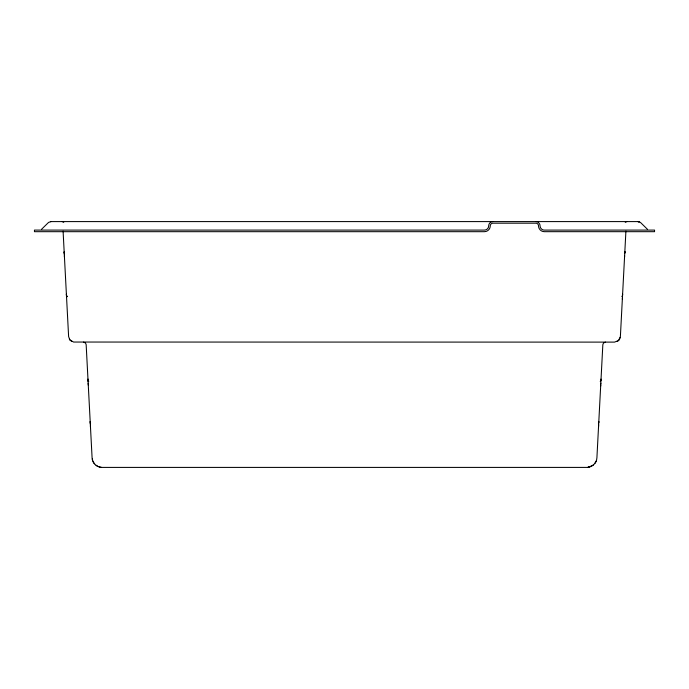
<?xml version="1.0" encoding="UTF-8"?>
<svg xmlns="http://www.w3.org/2000/svg" width="689" height="689" viewBox="0 0 689 689"><rect width="100%" height="100%" fill="white"/><g stroke="black" fill="none" stroke-linecap="round" stroke-linejoin="round"><path stroke-width="1.03" d="M601.032 379.131L600.308 381.585L600.679 380.776M622.606 294.186L622.503 294.987M624.837 251.709L624.708 252.665L624.837 251.631M600.765 384.135L600.817 383.213M622.348 299.19L622.4 298.268M624.57 256.721L624.622 255.8M625.913 231.142L620.384 336.577L618.576 340.504L614.554 342.114L73.559 342.045L69.83 339.849L68.616 336.577L63.087 231.142M598.491 427.568L598.638 424.82M598.75 422.702L598.81 421.522L598.448 423.253M600.662 386.09L600.722 385.099M600.972 380.225L601.023 379.355M624.828 251.933L624.742 253.414M622.555 295.28L622.598 294.41M620.031 338.308L620.272 337.455M92.791 461.036C94.247 464.808 98.131 467.443 102.17 467.409L586.83 467.409C592.023 467.495 596.743 463.051 596.907 457.849L602.841 344.629L603.504 343.001L605.493 342.114M621.883 296.64L622.253 295.831M596.114 461.268L594.943 463.318M619.661 339.109L618.576 340.504M625.25 222.306L626.835 221.591M41.555 229.282L48.574 222.409L51.072 221.591L637.928 221.591L640.425 222.409L647.445 229.282M593.332 465.032L588.475 467.263M617.12 341.511L617.887 341.064M50.409 221.643L51.072 221.591M62.165 221.591L63.75 222.306M83.507 342.114L85.496 343.001L86.159 344.629L92.093 457.849L92.791 461.036M101.076 467.349L98.949 466.875M97.933 466.47L96.055 465.342M71.113 341.064L71.871 341.511M70.424 340.504L69.339 339.109M94.471 463.843L93.248 462.035M88.692 381.585L87.968 379.045L88.097 381.56M90.552 423.253L90.19 421.522L90.319 424.028M92.214 458.934L92.447 460.002M66.497 294.987L66.385 294.1L66.514 296.606M64.163 251.631L64.292 254.138M88.287 385.099L88.183 383.213M90.509 427.576L90.414 425.69M64.378 255.8L64.43 256.721M492.936 221.591A4.246 4.246 0 0 0 488.699 225.622L488.673 226.061A4.246 4.246 0 0 1 484.427 230.092L34.45 230.092L34.45 231.685L484.427 231.685A5.839 5.839 0 0 0 490.267 226.147L490.284 225.699A2.653 2.653 0 0 1 492.936 223.184L535.844 223.184A2.653 2.653 0 0 1 537.498 223.77L537.825 224.08A2.653 2.653 0 0 1 538.428 225.26L538.634 227.026A5.831 5.831 0 0 0 544.353 231.676L654.55 231.685L654.55 230.092L544.353 230.092A4.237 4.237 0 0 1 541.7 229.161L540.744 228.093A4.237 4.237 0 0 1 540.116 226.07L539.771 224.226L538.497 222.53A4.255 4.255 0 0 0 535.844 221.591M64.611 259.52L64.611 259.52M66.833 301.989L66.833 301.989M88.416 386.934L88.416 386.934M90.638 429.411L90.638 429.411M624.725 252.51L624.484 253.363L624.725 252.51M589.164 467.133L588.01 467.331L589.173 467.133M638.514 221.643L637.902 221.591L639.237 221.806L638.514 221.643M67.117 296.64L66.747 295.831L67.117 296.64M64.516 253.363L64.275 252.51L64.516 253.363M598.362 429.411L598.362 429.411M624.389 259.52L624.389 259.52M622.167 301.989L622.167 301.989M600.584 386.934L600.584 386.934"/></g></svg>
